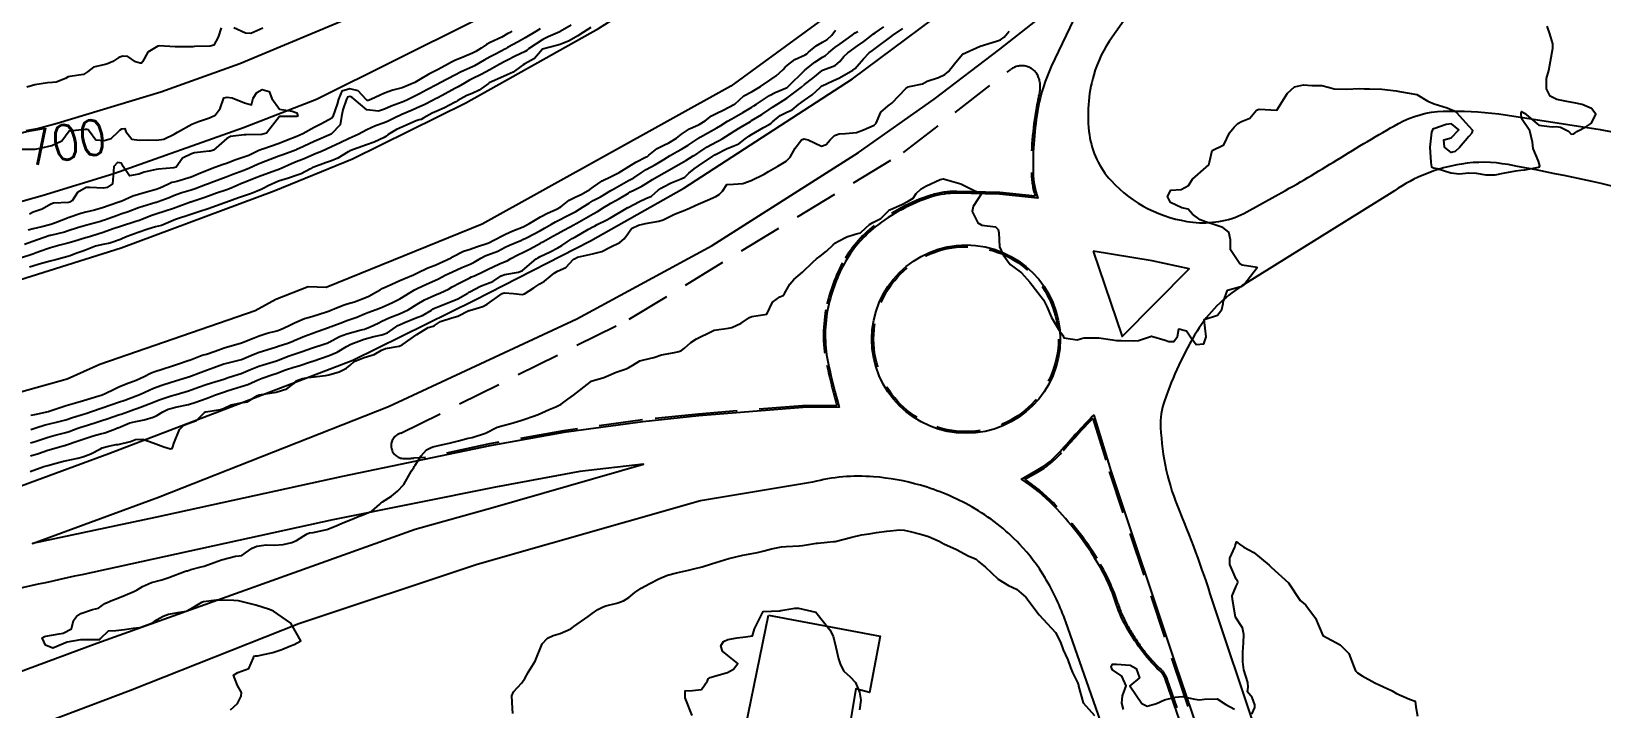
# Model space of a CAD drawing. Header units: metres. Extents: x 298520 to 308411, y 7433745 to 7450750.
# Drawn here: x 305812 to 305991.6, y 7435766.8 to 7435844.3 of the extents above; entities that cross this region are included whole.
import ezdxf
from ezdxf.enums import TextEntityAlignment as Align

# ---------------------------------------------------------------- set-up
doc = ezdxf.new("R2010")
doc.units = ezdxf.units.M
doc.header["$LTSCALE"] = 10
doc.linetypes.add('DASHED', pattern=[0.75, 0.5, -0.25])
for name, color, linetype in [('Canteiro', 45, 'DASHED'), ('Cotas', 45, 'Continuous'), ('Curvas de Nivel 1m', 11, 'Continuous'), ('Curvas de Nivel 5m', 15, 'Continuous'), ('Edificações', 30, 'Continuous'), ('Hidrografia', 140, 'Continuous'), ('Vias Primárias', 230, 'Continuous')]:
    doc.layers.add(name, color=color, linetype=linetype)
doc.styles.add('Style-STANDARD', font='STANDARD.shx')

msp = doc.modelspace()

# ---------------------------------------------------------------- linework, layer by layer
at = {"layer": 'Canteiro'}
for points in [[(305857.09, 7435795.54), (305855.75, 7435795.46, -0.016037), (305854.63, 7435795.42, -0.887547), (305854.29, 7435798.31), (305880.4, 7435811.37), (305911.75, 7435830.4), (305924.01, 7435839.91, -0.507414), (305927.2, 7435838.99, -0.171055), (305927.22, 7435836.85, 0.017029), (305926.95, 7435835.59, 0.05002), (305926.37, 7435828.11, 0.07136), (305926.81, 7435825.43), (305922.75, 7435825.86), (305917.85, 7435825.96, 0.081984), (305914.91, 7435825.53, 0.090849), (305908.39, 7435822.06, 0.100945), (305904.77, 7435817.76, 0.077876), (305902.88, 7435812.44, 0.102413), (305902.99, 7435806.08, 0.01182), (305904.13, 7435801.49), (305900.22, 7435801.44), (305888.33, 7435800.51), (305881.92, 7435799.83), (305872.88, 7435798.59), (305864.4, 7435797.08)], [(305935.26, 7435793.94), (305942.66, 7435771.78), (305948.24, 7435755.45), (305956.72, 7435730.82, -0.020819), (305956.99, 7435729.94, -0.980647), (305956.19, 7435729.72), (305951.79, 7435741.67), (305947.97, 7435752.75), (305941.91, 7435770.19, 0.1235), (305941.17, 7435771.32, -0.050919), (305938.99, 7435773.78, -0.024523), (305937.42, 7435776.22, -0.054131), (305936.3, 7435778.76, 0.061967), (305933.89, 7435783.98, 0.053677), (305929.08, 7435790.14, 0.050663), (305925.62, 7435793.05), (305927.06, 7435793.86, 0.086205), (305929.82, 7435796.1, -0.01354), (305933.41, 7435800.01)]]:
    msp.add_lwpolyline(points, format="xyb", close=True, dxfattribs=at)
msp.add_circle((305918.9, 7435809.07), 10.57, dxfattribs=at)
at = {"layer": 'Curvas de Nivel 1m', "flags": 128}
for points, elevation in [([(305873.74, 7435844.99), (305872.51, 7435844.25), (305872.49, 7435844.24), (305872.45, 7435844.22), (305871.11, 7435843.63), (305870.5, 7435843.33), (305868.89, 7435842.26), (305868.67, 7435842.09), (305868.49, 7435841.97), (305867.34, 7435841.42), (305866.47, 7435840.99), (305866.02, 7435840.75), (305865.24, 7435840.31), (305864.46, 7435839.87), (305863.46, 7435839.33), (305862.45, 7435838.83), (305862.12, 7435838.67), (305861.55, 7435838.35), (305860.85, 7435837.94), (305860.44, 7435837.72), (305858.99, 7435836.94), (305858.43, 7435836.64), (305858.26, 7435836.55), (305857.96, 7435836.39), (305856.94, 7435835.88), (305856.41, 7435835.64), (305855.56, 7435835.27), (305854.4, 7435834.76), (305854.18, 7435834.66), (305853.74, 7435834.45), (305852.85, 7435833.99), (305852.39, 7435833.8), (305851.39, 7435833.46), (305850.38, 7435833), (305849.41, 7435832.49), (305848.37, 7435832), (305847.35, 7435831.54), (305846.36, 7435831.07), (305845.21, 7435830.55), (305844.61, 7435830.29), (305844.35, 7435830.17), (305843.21, 7435829.7), (305842.33, 7435829.34), (305841.79, 7435829.12), (305840.61, 7435828.6), (305840.41, 7435828.51), (305840.32, 7435828.48), (305840.12, 7435828.41), (305838.31, 7435827.75), (305837.51, 7435827.44), (305836.31, 7435826.96), (305836.08, 7435826.87), (305835.58, 7435826.66), (305834.69, 7435826.27), (305834.29, 7435826.12), (305833.22, 7435825.75), (305832.28, 7435825.43), (305831.75, 7435825.24), (305830.27, 7435824.73), (305830.24, 7435824.72), (305828.27, 7435824.02), (305827.32, 7435823.7), (305826.26, 7435823.36), (305825.82, 7435823.21), (305824.73, 7435822.79), (305824.39, 7435822.65), (305824.25, 7435822.6), (305823.97, 7435822.51), (305822.24, 7435821.96), (305821.39, 7435821.68), (305820.24, 7435821.28), (305818.93, 7435820.86), (305818.4, 7435820.69), (305818.23, 7435820.64), (305816.88, 7435820.23), (305816.22, 7435820.05), (305815.31, 7435819.81), (305814.21, 7435819.5), (305813.77, 7435819.35), (305812.58, 7435818.93), (305812.2, 7435818.8), (305810.8, 7435818.35)], 697), ([(305834.81, 7435766.66), (305835.59, 7435767.42), (305836.02, 7435768.23), (305836.07, 7435768.65), (305835.62, 7435769.48), (305835.13, 7435770.66), (305835.64, 7435770.94), (305836.89, 7435771.39), (305837.45, 7435772.63), (305837.49, 7435772.8), (305837.66, 7435772.84), (305837.88, 7435772.85), (305839.66, 7435773.24), (305840.68, 7435773.57), (305841.67, 7435774), (305842.1, 7435774.15), (305842.85, 7435774.57), (305841.7, 7435776.58), (305839.72, 7435777.95), (305839.27, 7435778.16), (305837.72, 7435778.63), (305835.73, 7435779.16), (305835.19, 7435779.2), (305833.73, 7435779.22), (305833.19, 7435779.23), (305831.73, 7435779.02), (305831.49, 7435778.94), (305831.09, 7435778.71), (305830.25, 7435778.19), (305829.72, 7435777.94), (305828.74, 7435777.77), (305827.71, 7435777.58), (305827.11, 7435777.36), (305826.09, 7435776.77), (305825.86, 7435776.61), (305825.7, 7435776.52), (305824.42, 7435776.06), (305823.69, 7435775.97), (305822.67, 7435775.83), (305821.69, 7435775.73), (305820.83, 7435775.68), (305819.94, 7435774.84), (305819.81, 7435774.7), (305819.67, 7435774.69), (305819.53, 7435774.7), (305817.67, 7435774.68), (305816.13, 7435774.42), (305815.67, 7435774.21), (305814.49, 7435773.74), (305813.66, 7435774.09), (305813.28, 7435774.92), (305813.53, 7435775.07), (305813.68, 7435775.11), (305815.21, 7435775.37), (305815.68, 7435775.46), (305816.62, 7435775.95), (305816.87, 7435776.88), (305817.21, 7435777.37), (305817.71, 7435777.7), (305819.01, 7435778.14), (305819.72, 7435778.31), (305820.03, 7435778.53), (305820.44, 7435778.83), (305821.32, 7435779.23), (305821.73, 7435779.39), (305822.75, 7435779.8), (305823.74, 7435780.2), (305824.14, 7435780.4), (305824.73, 7435780.79), (305825.76, 7435781.24), (305826.96, 7435781.56), (305827.76, 7435781.81), (305829.55, 7435782.51), (305829.77, 7435782.56), (305829.9, 7435782.59), (305830.26, 7435782.72), (305831.45, 7435783.03), (305831.78, 7435783.12), (305832.94, 7435783.53), (305833.78, 7435783.82), (305835.39, 7435784.25), (305835.79, 7435784.28), (305836.11, 7435784.33), (305836.53, 7435784.64), (305837.28, 7435785.15), (305837.8, 7435785.38), (305838.88, 7435785.54), (305839.81, 7435785.52), (305840.82, 7435785.58), (305841.81, 7435785.82), (305842.36, 7435786.03), (305843.2, 7435786.57), (305843.56, 7435786.82), (305843.83, 7435786.92), (305844.25, 7435786.97), (305845.83, 7435787.3), (305846.71, 7435787.65), (305847.84, 7435788.14), (305848.73, 7435788.5), (305849.51, 7435788.82), (305849.85, 7435788.93), (305850.95, 7435789.38), (305851.87, 7435790.2), (305852, 7435790.33), (305852.2, 7435790.46), (305853.2, 7435791.12), (305853.89, 7435791.67), (305854.62, 7435792.43), (305855.49, 7435794), (305855.75, 7435794.41), (305855.82, 7435794.51), (305855.92, 7435794.65), (305856.6, 7435795.74), (305857.2, 7435796.4), (305857.68, 7435796.66), (305857.95, 7435796.75), (305858.45, 7435796.88), (305859.95, 7435797.21), (305860.86, 7435797.45), (305861.96, 7435797.73), (305862.45, 7435797.84), (305863.96, 7435798.32), (305865.29, 7435798.99), (305865.98, 7435799.2), (305866.84, 7435799.42), (305867.99, 7435799.77), (305868.36, 7435799.9), (305869.44, 7435800.25), (305870, 7435800.47), (305871.22, 7435801.01), (305872, 7435801.32), (305872.6, 7435801.62), (305873.39, 7435802.21), (305873.74, 7435802.48), (305874.02, 7435802.68), (305875.91, 7435804.17), (305875.97, 7435804.23), (305876.03, 7435804.27), (305877.5, 7435804.7), (305878.04, 7435804.91), (305878.91, 7435805.28), (305880.06, 7435805.68), (305880.36, 7435805.82), (305880.8, 7435806.11), (305881.59, 7435806.59), (305882.07, 7435806.72), (305883.19, 7435806.97), (305884.07, 7435807.26), (305885.55, 7435807.53), (305886.08, 7435807.65), (305886.36, 7435807.77), (305886.71, 7435808.04), (305887.43, 7435808.7), (305888.1, 7435809.11), (305889.86, 7435810), (305890.1, 7435810.09), (305891.76, 7435810.33), (305892.11, 7435810.41), (305893.19, 7435810.89), (305894.13, 7435811.54), (305894.42, 7435811.67), (305896.13, 7435811.93), (305896.76, 7435813.31), (305897.61, 7435813.92), (305897.98, 7435814.08), (305898.16, 7435814.28), (305898.74, 7435815.34), (305899.21, 7435815.9), (305900.19, 7435816.73), (305901.38, 7435817.87), (305901.8, 7435818.27), (305902.21, 7435818.58), (305902.94, 7435819.13), (305903.71, 7435819.85), (305903.99, 7435820.08), (305904.23, 7435820.22), (305905.29, 7435820.78), (305906.24, 7435821.06), (305906.83, 7435821.22), (305907.46, 7435821.8), (305907.85, 7435822.2), (305908.26, 7435822.41), (305909.16, 7435822.88), (305910.07, 7435823.77), (305910.18, 7435823.87), (305910.28, 7435823.91), (305911.57, 7435824.47), (305912.29, 7435824.85), (305912.85, 7435825.18), (305913.2, 7435825.73), (305913.76, 7435826.28), (305914.31, 7435826.57), (305915.95, 7435827.33), (305916.32, 7435827.4), (305916.71, 7435827.3), (305918.31, 7435826.82), (305919.91, 7435826.05), (305920.31, 7435825.89), (305920.5, 7435825.84), (305920.63, 7435825.65), (305920.29, 7435825.12), (305919.71, 7435824.23), (305919.62, 7435823.66), (305920.26, 7435822.37), (305920.72, 7435822.1), (305922.26, 7435821.92), (305922.56, 7435821.62), (305922.65, 7435821.22), (305922.72, 7435819.62), (305923.13, 7435818.7), (305923.96, 7435817.6), (305924.2, 7435817.4), (305925.26, 7435816.65), (305926.18, 7435815.57), (305927.76, 7435813.55), (305928.15, 7435812.8), (305928.67, 7435811.54), (305929.6, 7435810.04), (305929.95, 7435809.53), (305930, 7435809.43), (305930.1, 7435809.22), (305931.6, 7435809.01), (305932.1, 7435809.15), (305932.39, 7435809.21), (305934.1, 7435809.23), (305935.64, 7435809), (305936.1, 7435808.93), (305936.62, 7435808.92), (305938.1, 7435808.87), (305938.62, 7435808.9), (305940.1, 7435809.41), (305941.67, 7435808.96), (305942.1, 7435808.82), (305942.67, 7435808.8), (305943.06, 7435809.37), (305943.23, 7435810.26), (305944.11, 7435810.04), (305944.57, 7435809.35), (305945.22, 7435808.46), (305946.1, 7435808.55), (305946.37, 7435809.33), (305946.13, 7435811.33), (305947.64, 7435811.82), (305948.14, 7435812.46), (305948.3, 7435813.16), (305948.31, 7435813.31), (305948.81, 7435814.67), (305950.18, 7435815.06), (305950.37, 7435815.1), (305950.68, 7435815.28), (305952.2, 7435817.26), (305950.46, 7435817.54), (305950.21, 7435817.67), (305949.12, 7435819.3), (305949.12, 7435820.42), (305948.95, 7435821.3), (305948.26, 7435821.83), (305947.47, 7435822.11), (305946.26, 7435822.48), (305945.65, 7435822.73), (305944.8, 7435823.35), (305944.28, 7435823.93), (305943.57, 7435824.08), (305942.29, 7435824.7), (305941.92, 7435825.39), (305942.31, 7435826.09), (305943.49, 7435826.19), (305944.32, 7435826.65), (305944.8, 7435827.35), (305946.34, 7435828.74), (305946.67, 7435828.99), (305946.73, 7435829.33), (305947.06, 7435830.63), (305948.37, 7435831.31), (305949.03, 7435832.66), (305949.54, 7435833.3), (305949.98, 7435833.72), (305950.4, 7435833.96), (305951.34, 7435834.34), (305952.11, 7435835.26), (305952.42, 7435835.37), (305954.42, 7435835.24), (305955.66, 7435837.22), (305956.45, 7435837.92), (305957.5, 7435838.15), (305958.45, 7435838.09), (305959.57, 7435838.06), (305960.45, 7435837.84), (305960.99, 7435837.7), (305962.45, 7435837.66), (305963.84, 7435837.73), (305964.45, 7435837.71), (305965.02, 7435837.68), (305966.45, 7435837.65), (305968.06, 7435837.46), (305968.45, 7435837.4), (305970.44, 7435837.05), (305971.7, 7435836.3), (305972.43, 7435836), (305973.92, 7435835.51), (305974.43, 7435835.31), (305974.64, 7435835.21), (305974.98, 7435834.99), (305976.4, 7435833.41), (305976.79, 7435832.97), (305976.72, 7435832.63), (305976.39, 7435832.26), (305975.33, 7435830.99), (305974.84, 7435830.52), (305974.36, 7435830.43), (305973.62, 7435831.01), (305973.53, 7435831.86), (305974.38, 7435832.1), (305975.23, 7435832.99), (305974.4, 7435833.7), (305973.79, 7435833.62), (305972.39, 7435833.14), (305972.31, 7435833.11), (305972.22, 7435833.02), (305972.1, 7435832.74), (305971.92, 7435831.03), (305972.06, 7435829.31), (305972.08, 7435829.02), (305972.11, 7435828.79), (305972.34, 7435828.67), (305972.76, 7435828.59), (305974.33, 7435828.11), (305975.32, 7435827.97), (305976.33, 7435828.11), (305977.23, 7435828.07), (305978.33, 7435827.85), (305979.4, 7435827.87), (305980.33, 7435828.07), (305981.76, 7435828.33), (305982.34, 7435828.39), (305982.8, 7435828.44), (305984.34, 7435828.73), (305984.46, 7435828.76), (305984.52, 7435828.88), (305984.35, 7435829.43), (305983.75, 7435830.89), (305983.67, 7435831.6), (305983.35, 7435832.89), (305982.41, 7435834.32), (305982.37, 7435834.9), (305982.42, 7435835.1), (305982.74, 7435834.9), (305984.4, 7435833.55), (305985.92, 7435833.34), (305986.4, 7435833.39), (305986.86, 7435833.32), (305987.78, 7435832.84), (305988.07, 7435832.52), (305988.39, 7435832.54), (305988.54, 7435832.68), (305988.73, 7435832.83), (305989.83, 7435833.38), (305990.4, 7435833.77), (305990.89, 7435834.8), (305990.42, 7435835.43), (305989.36, 7435835.89), (305988.43, 7435836.11), (305987.8, 7435836.2), (305986.44, 7435836.48), (305985.68, 7435836.87), (305985.28, 7435837.7), (305985.28, 7435838.87), (305985.53, 7435839.81), (305985.71, 7435840.86), (305985.99, 7435842.34), (305985.99, 7435842.86), (305985.66, 7435844), (305985.36, 7435844.87)], 701), ([(305870.2, 7435844.57), (305869.71, 7435844.25), (305868.51, 7435843.53), (305867.69, 7435843.09), (305866.49, 7435842.44), (305866.23, 7435842.29), (305865.11, 7435841.68), (305864.48, 7435841.34), (305863.82, 7435840.98), (305862.71, 7435840.34), (305862.55, 7435840.25), (305862.46, 7435840.21), (305861.18, 7435839.63), (305860.45, 7435839.26), (305858.79, 7435838.38), (305858.44, 7435838.2), (305857.27, 7435837.57), (305856.43, 7435837.13), (305855.03, 7435836.43), (305854.61, 7435836.24), (305854.42, 7435836.17), (305853.17, 7435835.7), (305852.41, 7435835.37), (305851.74, 7435835.13), (305850.4, 7435835.28), (305848.95, 7435836.5), (305848.67, 7435836.75), (305848.43, 7435836.82), (305848.2, 7435836.74), (305848.07, 7435836.51), (305847.64, 7435835.29), (305847.5, 7435834.52), (305847.33, 7435833.57), (305846.37, 7435832.56), (305846.35, 7435832.55), (305846.31, 7435832.53), (305844.36, 7435831.66), (305842.66, 7435830.88), (305842.35, 7435830.75), (305842.24, 7435830.7), (305841.93, 7435830.58), (305840.79, 7435830.16), (305840.34, 7435829.98), (305839.35, 7435829.61), (305838.33, 7435829.24), (305837.9, 7435829.06), (305836.99, 7435828.64), (305836.53, 7435828.44), (305836.32, 7435828.36), (305835.08, 7435827.89), (305834.31, 7435827.59), (305832.55, 7435826.94), (305832.3, 7435826.85), (305832.19, 7435826.81), (305831.93, 7435826.7), (305830.75, 7435826.26), (305830.29, 7435826.12), (305829.23, 7435825.8), (305828.28, 7435825.46), (305827.78, 7435825.25), (305826.53, 7435824.77), (305826.34, 7435824.7), (305826.27, 7435824.68), (305824.8, 7435824.25), (305824.27, 7435824.08), (305823.11, 7435823.65), (305822.26, 7435823.35), (305821.87, 7435823.21), (305820.82, 7435822.83), (305820.4, 7435822.69), (305820.25, 7435822.64), (305819.95, 7435822.54), (305818.24, 7435822.07), (305817.33, 7435821.79), (305816.24, 7435821.45), (305815.81, 7435821.32), (305814.23, 7435820.93), (305814.15, 7435820.91), (305812.74, 7435820.42), (305812.22, 7435820.24), (305811.26, 7435819.91)], 698), ([(305866.97, 7435844.29), (305866.69, 7435844.11), (305866.51, 7435844.01), (305865.82, 7435843.62), (305864.5, 7435842.98), (305864.06, 7435842.76), (305863.46, 7435842.33), (305862.87, 7435841.95), (305862.48, 7435841.77), (305861.48, 7435841.35), (305860.47, 7435840.93), (305860.08, 7435840.75), (305859.4, 7435840.38), (305858.46, 7435839.88), (305857.47, 7435839.38), (305856.45, 7435838.75), (305855.87, 7435838.42), (305854.44, 7435837.83), (305853.36, 7435837.53), (305852.43, 7435837.22), (305851.91, 7435836.99), (305850.84, 7435836.48), (305850.54, 7435836.36), (305850.42, 7435836.37), (305850.31, 7435836.48), (305849.41, 7435837.47), (305848.43, 7435837.71), (305847.53, 7435837.42), (305847.14, 7435836.52), (305846.99, 7435835.95), (305846.51, 7435834.53), (305846.48, 7435834.44), (305846.39, 7435834.35), (305845.21, 7435833.71), (305844.38, 7435833.26), (305843.06, 7435832.57), (305842.37, 7435832.25), (305841.19, 7435831.77), (305840.36, 7435831.46), (305838.52, 7435830.8), (305838.35, 7435830.76), (305838.26, 7435830.73), (305838.06, 7435830.63), (305836.9, 7435830.09), (305836.34, 7435829.88), (305835.43, 7435829.57), (305834.33, 7435829.17), (305833.97, 7435829.04), (305833.02, 7435828.69), (305832.32, 7435828.42), (305831.11, 7435827.92), (305830.31, 7435827.61), (305828.67, 7435827.11), (305828.31, 7435827.02), (305828.09, 7435826.97), (305827.65, 7435826.76), (305826.72, 7435826.34), (305826.29, 7435826.19), (305825.2, 7435825.87), (305824.29, 7435825.63), (305823.64, 7435825.44), (305822.3, 7435824.82), (305822.27, 7435824.81), (305820.8, 7435824.3), (305820.27, 7435824.12), (305819.24, 7435823.84), (305818.26, 7435823.6), (305817.7, 7435823.44), (305816.25, 7435822.93), (305816.22, 7435822.92), (305816.16, 7435822.89), (305814.79, 7435822.36), (305814.25, 7435822.2), (305813.23, 7435821.91), (305812.24, 7435821.67), (305811.66, 7435821.52)], 699), ([(305875.99, 7435844.7), (305875.18, 7435844.19), (305874.51, 7435843.74), (305873.54, 7435843.17), (305872.5, 7435842.78), (305872.07, 7435842.66), (305870.49, 7435842.25), (305869.55, 7435841.18), (305868.47, 7435840.54), (305868.27, 7435840.46), (305867.99, 7435840.27), (305867.14, 7435839.6), (305866.45, 7435839.28), (305864.64, 7435838.51), (305864.44, 7435838.41), (305864.39, 7435838.38), (305864.3, 7435838.32), (305863.23, 7435837.53), (305862.43, 7435837.18), (305861.84, 7435836.93), (305860.8, 7435836.36), (305860.56, 7435836.22), (305860.42, 7435836.14), (305859.27, 7435835.52), (305858.4, 7435835.13), (305857.88, 7435834.91), (305856.92, 7435834.4), (305856.6, 7435834.2), (305856.39, 7435834.14), (305856.02, 7435834.04), (305854.38, 7435833.32), (305853.79, 7435833.04), (305852.83, 7435832.46), (305852.57, 7435832.26), (305852.37, 7435832.12), (305851.23, 7435831.61), (305850.36, 7435831.31), (305848.43, 7435830.59), (305848.35, 7435830.55), (305848.32, 7435830.54), (305848.27, 7435830.51), (305847.09, 7435829.77), (305846.34, 7435829.47), (305845.65, 7435829.23), (305844.33, 7435828.74), (305844.19, 7435828.69), (305843.94, 7435828.56), (305842.9, 7435827.99), (305842.31, 7435827.77), (305841.42, 7435827.48), (305840.31, 7435827.12), (305839.12, 7435826.62), (305838.6, 7435826.32), (305838.3, 7435826.17), (305837.19, 7435825.74), (305836.28, 7435825.43), (305835.71, 7435825.23), (305834.27, 7435824.71), (305834.24, 7435824.7), (305834.16, 7435824.67), (305832.27, 7435823.97), (305831.31, 7435823.66), (305830.26, 7435823.34), (305828.53, 7435822.75), (305828.25, 7435822.63), (305826.93, 7435822.08), (305826.24, 7435821.9), (305825.37, 7435821.65), (305824.24, 7435821.26), (305823, 7435820.81), (305822.47, 7435820.57), (305822.23, 7435820.48), (305820.99, 7435820.06), (305820.22, 7435819.9), (305819.38, 7435819.69), (305818.21, 7435819.25), (305817.93, 7435819.15), (305817.13, 7435818.88), (305816.47, 7435818.61), (305816.2, 7435818.52), (305814.93, 7435818.17), (305814.19, 7435818), (305812.93, 7435817.66), (305812.19, 7435817.43), (305811.83, 7435817.3)], 696), ([(305811.92, 7435795.71), (305812.87, 7435795.99), (305813.93, 7435796.36), (305814.35, 7435796.49), (305815.77, 7435796.89), (305815.91, 7435796.92), (305815.94, 7435796.94), (305817.39, 7435797.44), (305817.95, 7435797.63), (305819.1, 7435798), (305819.96, 7435798.23), (305820.43, 7435798.36), (305821.64, 7435798.82), (305821.88, 7435798.91), (305821.96, 7435798.94), (305823.29, 7435799.49), (305823.98, 7435799.66), (305824.94, 7435799.83), (305825.98, 7435800.15), (305826.4, 7435800.35), (305827.08, 7435800.76), (305827.69, 7435801.05), (305828, 7435801.15), (305828.53, 7435801.28), (305830, 7435801.6), (305830.84, 7435801.87), (305832.01, 7435802.28), (305832.32, 7435802.39), (305833.1, 7435802.69), (305833.76, 7435802.94), (305834.02, 7435803.02), (305834.53, 7435803.19), (305836.02, 7435803.65), (305836.77, 7435803.9), (305838.03, 7435804.46), (305838.43, 7435804.62), (305839.64, 7435805.01), (305840.04, 7435805.15), (305841.09, 7435805.55), (305842.05, 7435805.86), (305842.61, 7435806.02), (305844.06, 7435806.5), (305844.1, 7435806.52), (305844.21, 7435806.56), (305846.07, 7435807.2), (305847, 7435807.59), (305848.08, 7435808.24), (305848.56, 7435808.5), (305850.09, 7435809.05), (305851.2, 7435809.37), (305852.1, 7435809.58), (305852.76, 7435809.79), (305853.66, 7435810.44), (305853.93, 7435810.63), (305854.12, 7435810.71), (305854.61, 7435810.93), (305856.12, 7435811.53), (305856.75, 7435811.78), (305857.77, 7435812.39), (305857.99, 7435812.53), (305858.14, 7435812.6), (305858.52, 7435812.77), (305860.14, 7435813.42), (305860.81, 7435813.69), (305861.94, 7435814.34), (305862.07, 7435814.43), (305862.15, 7435814.48), (305863.38, 7435815.12), (305864.17, 7435815.43), (305864.8, 7435815.68), (305865.74, 7435816.3), (305866.18, 7435816.47), (305867.74, 7435816.72), (305868.19, 7435816.92), (305869.75, 7435818.25), (305870.03, 7435818.42), (305870.21, 7435818.51), (305871.37, 7435819.07), (305872.22, 7435819.51), (305872.68, 7435819.77), (305873.3, 7435820.21), (305873.87, 7435820.57), (305874.24, 7435820.78), (305875.72, 7435821.65), (305876.25, 7435821.91), (305876.43, 7435821.99), (305876.73, 7435822.17), (305877.74, 7435822.68), (305878.26, 7435822.96), (305880.25, 7435824.12), (305880.26, 7435824.13), (305881.57, 7435824.83), (305882.29, 7435825.14), (305882.95, 7435825.44), (305883.7, 7435826.09), (305884.04, 7435826.35), (305884.31, 7435826.49), (305885.17, 7435826.93), (305886.32, 7435827.39), (305886.76, 7435827.6), (305887.22, 7435828.04), (305887.8, 7435828.56), (305888.33, 7435828.91), (305889.97, 7435830.01), (305890.19, 7435830.16), (305890.35, 7435830.24), (305891.52, 7435830.82), (305892.36, 7435831.19), (305892.92, 7435831.42), (305893.64, 7435831.97), (305894.06, 7435832.28), (305894.38, 7435832.47), (305895.74, 7435833.29), (305896.39, 7435833.62), (305896.58, 7435833.73), (305896.78, 7435833.93), (305897.66, 7435834.66), (305898.41, 7435835.03), (305899.02, 7435835.29), (305899.75, 7435835.89), (305900.43, 7435836.42), (305901.29, 7435837.02), (305902.21, 7435837.86), (305902.33, 7435837.98), (305902.44, 7435838.05), (305903.68, 7435838.62), (305904.45, 7435838.96), (305905.97, 7435839.82), (305906.24, 7435840.04), (305906.47, 7435840.3), (305907.18, 7435841.11), (305907.84, 7435841.8), (305908.2, 7435842.09), (305908.5, 7435842.31), (305910.44, 7435843.76), (305910.48, 7435843.79), (305910.51, 7435843.81), (305911.69, 7435844.58)], 699), ([(305811.95, 7435797.2), (305812.35, 7435797.33), (305813.95, 7435797.87), (305814.77, 7435798.09), (305815.96, 7435798.38), (305816.35, 7435798.5), (305817.36, 7435798.88), (305817.8, 7435799.04), (305817.97, 7435799.09), (305819.31, 7435799.51), (305819.98, 7435799.73), (305820.8, 7435800.01), (305821.99, 7435800.4), (305822.3, 7435800.51), (305823.15, 7435800.81), (305823.77, 7435801.03), (305824, 7435801.11), (305824.51, 7435801.31), (305826, 7435801.88), (305826.65, 7435802.12), (305828.01, 7435802.57), (305828.61, 7435802.74), (305830.02, 7435803.16), (305831.16, 7435803.57), (305832.02, 7435803.87), (305832.65, 7435804.08), (305834.03, 7435804.51), (305834.54, 7435804.67), (305835.66, 7435805.03), (305836.04, 7435805.16), (305837.09, 7435805.6), (305838.05, 7435805.97), (305838.55, 7435806.13), (305840.06, 7435806.6), (305841.5, 7435807.16), (305842.07, 7435807.36), (305842.98, 7435807.66), (305844.08, 7435808.04), (305845.6, 7435808.54), (305845.96, 7435808.66), (305846.09, 7435808.72), (305847.25, 7435809.36), (305848.1, 7435809.67), (305849.74, 7435810.12), (305850.11, 7435810.23), (305850.3, 7435810.29), (305850.78, 7435810.47), (305851.69, 7435810.89), (305852.12, 7435811.11), (305853.03, 7435811.54), (305854.13, 7435811.96), (305855.12, 7435812.43), (305856.14, 7435813.08), (305856.97, 7435813.57), (305858.15, 7435814.1), (305858.81, 7435814.38), (305859.72, 7435814.8), (305860.16, 7435815.04), (305861.01, 7435815.51), (305862.18, 7435816.1), (305862.34, 7435816.18), (305862.7, 7435816.33), (305863.72, 7435816.8), (305864.19, 7435817.03), (305865.57, 7435817.68), (305866.2, 7435817.94), (305866.45, 7435818.04), (305866.87, 7435818.28), (305867.72, 7435818.76), (305868.21, 7435818.99), (305869.07, 7435819.41), (305870.23, 7435820.03), (305870.36, 7435820.11), (305870.59, 7435820.24), (305871.64, 7435820.83), (305872.24, 7435821.17), (305872.92, 7435821.54), (305874.14, 7435822.2), (305874.22, 7435822.24), (305874.25, 7435822.26), (305874.4, 7435822.35), (305876.27, 7435823.41), (305876.75, 7435823.68), (305877.52, 7435824.16), (305877.99, 7435824.44), (305878.28, 7435824.61), (305879.28, 7435825.14), (305880.3, 7435825.77), (305880.51, 7435825.9), (305880.91, 7435826.11), (305881.83, 7435826.58), (305882.31, 7435826.87), (305883.07, 7435827.34), (305884.32, 7435828.05), (305884.38, 7435828.08), (305886.33, 7435829.2), (305886.86, 7435829.52), (305887.72, 7435830.04), (305888.11, 7435830.26), (305888.35, 7435830.42), (305889.31, 7435831.07), (305890.37, 7435831.63), (305890.61, 7435831.75), (305891.02, 7435831.99), (305891.85, 7435832.51), (305892.38, 7435832.84), (305893.09, 7435833.27), (305894.24, 7435833.96), (305894.34, 7435834.02), (305894.39, 7435834.06), (305895.56, 7435834.78), (305896.41, 7435835.35), (305896.76, 7435835.59), (305897.25, 7435835.92), (305897.98, 7435836.36), (305898.43, 7435836.64), (305900.07, 7435837.89), (305900.45, 7435838.19), (305901.39, 7435838.93), (305902.46, 7435839.8), (305902.5, 7435839.82), (305902.62, 7435839.86), (305903.94, 7435840.38), (305904.48, 7435840.83), (305904.93, 7435841.39), (305905.4, 7435841.83), (305906.5, 7435842.61), (305907.2, 7435843.1), (305908.09, 7435843.79), (305908.33, 7435843.98), (305908.52, 7435844.11), (305909.52, 7435844.79)], 698), ([(305811.96, 7435798.75), (305812.54, 7435798.93), (305813.62, 7435799.26), (305813.97, 7435799.35), (305815.22, 7435799.65), (305815.98, 7435799.86), (305816.75, 7435800.11), (305817.99, 7435800.49), (305818.27, 7435800.58), (305819.03, 7435800.85), (305820, 7435801.19), (305821.23, 7435801.6), (305822, 7435801.85), (305822.72, 7435802.1), (305824.01, 7435802.58), (305824.53, 7435802.79), (305826.02, 7435803.45), (305826.96, 7435803.82), (305828.03, 7435804.17), (305829.87, 7435804.72), (305829.99, 7435804.76), (305830.03, 7435804.78), (305831.44, 7435805.31), (305832.05, 7435805.54), (305832.9, 7435805.84), (305834.06, 7435806.24), (305834.39, 7435806.34), (305835.76, 7435806.65), (305836.06, 7435806.75), (305837.38, 7435807.33), (305838.07, 7435807.58), (305839.46, 7435807.99), (305840.08, 7435808.19), (305840.38, 7435808.3), (305841.23, 7435808.59), (305841.85, 7435808.82), (305842.09, 7435808.93), (305843.25, 7435809.41), (305844.1, 7435809.72), (305844.72, 7435809.94), (305846.11, 7435810.45), (305846.17, 7435810.47), (305846.32, 7435810.53), (305847.63, 7435811.01), (305848.12, 7435811.19), (305849.23, 7435811.6), (305850.13, 7435811.95), (305850.5, 7435812.1), (305851.47, 7435812.47), (305851.94, 7435812.65), (305852.14, 7435812.73), (305853.34, 7435813.25), (305854.15, 7435813.67), (305855.33, 7435814.42), (305855.85, 7435814.72), (305856.16, 7435814.87), (305857.22, 7435815.35), (305858.17, 7435815.79), (305858.58, 7435815.98), (305859.36, 7435816.37), (305860.19, 7435816.77), (305861.27, 7435817.27), (305862.2, 7435817.66), (305862.65, 7435817.88), (305863.44, 7435818.33), (305863.93, 7435818.6), (305864.21, 7435818.7), (305865.37, 7435819.14), (305866.22, 7435819.58), (305866.69, 7435819.82), (305867.8, 7435820.27), (305868.11, 7435820.4), (305868.23, 7435820.45), (305868.63, 7435820.66), (305870.25, 7435821.51), (305870.71, 7435821.77), (305871.49, 7435822.23), (305871.97, 7435822.5), (305872.26, 7435822.65), (305873.31, 7435823.17), (305874.27, 7435823.67), (305875.13, 7435824.19), (305875.82, 7435824.63), (305876.28, 7435824.91), (305877.09, 7435825.36), (305878.3, 7435826.06), (305878.36, 7435826.09), (305878.45, 7435826.15), (305880.31, 7435827.2), (305880.9, 7435827.53), (305881.76, 7435828.11), (305882.1, 7435828.33), (305882.33, 7435828.46), (305883.38, 7435829.04), (305884.34, 7435829.62), (305885.08, 7435830.07), (305885.88, 7435830.53), (305886.35, 7435830.8), (305887.14, 7435831.27), (305888.27, 7435832.03), (305888.33, 7435832.07), (305888.37, 7435832.1), (305888.52, 7435832.17), (305890.39, 7435833.22), (305890.87, 7435833.51), (305891.64, 7435833.99), (305892.11, 7435834.27), (305892.4, 7435834.43), (305893.39, 7435834.99), (305894.42, 7435835.62), (305894.63, 7435835.75), (305894.94, 7435835.95), (305896.43, 7435836.94), (305897.07, 7435837.29), (305898.44, 7435837.86), (305898.51, 7435837.91), (305900.46, 7435839.84), (305900.48, 7435839.86), (305900.51, 7435839.88), (305901.6, 7435840.74), (305902.48, 7435841.31), (305902.82, 7435841.52), (305903.21, 7435841.85), (305903.91, 7435842.43), (305904.5, 7435842.84), (305905.87, 7435843.82), (305906.24, 7435844.09), (305906.52, 7435844.27)], 697), ([(305811.98, 7435800.37), (305812.44, 7435800.47), (305813.99, 7435800.81), (305814.07, 7435800.83), (305814.32, 7435800.91), (305815.55, 7435801.34), (305816, 7435801.47), (305817.09, 7435801.79), (305818, 7435802.07), (305819.74, 7435802.57), (305820.01, 7435802.66), (305820.15, 7435802.7), (305820.47, 7435802.84), (305821.5, 7435803.35), (305822.02, 7435803.6), (305822.88, 7435803.96), (305824.03, 7435804.39), (305824.93, 7435804.79), (305825.64, 7435805.17), (305826.04, 7435805.34), (305827.11, 7435805.69), (305828.05, 7435805.98), (305828.63, 7435806.16), (305830.06, 7435806.65), (305830.11, 7435806.67), (305830.25, 7435806.72), (305831.55, 7435807.22), (305832.07, 7435807.36), (305833.07, 7435807.69), (305834.08, 7435808.08), (305836.08, 7435808.65), (305837.5, 7435809.22), (305838.1, 7435809.45), (305838.98, 7435809.74), (305840.1, 7435810.04), (305840.52, 7435810.18), (305841.44, 7435810.59), (305841.88, 7435810.82), (305842.12, 7435810.95), (305843.27, 7435811.43), (305844.12, 7435811.68), (305845.79, 7435812.19), (305846.13, 7435812.32), (305846.28, 7435812.38), (305846.66, 7435812.52), (305847.69, 7435812.97), (305848.14, 7435813.1), (305848.98, 7435813.34), (305850.15, 7435813.78), (305850.63, 7435813.99), (305851.5, 7435814.47), (305851.9, 7435814.72), (305852.16, 7435814.85), (305853.26, 7435815.36), (305854.17, 7435815.76), (305854.64, 7435815.96), (305855.71, 7435816.42), (305856.19, 7435816.65), (305857.37, 7435817.22), (305858.19, 7435817.53), (305860.02, 7435818.36), (305860.13, 7435818.43), (305860.2, 7435818.49), (305861.45, 7435819.12), (305862.22, 7435819.37), (305862.94, 7435819.62), (305864.23, 7435820.06), (305864.42, 7435820.13), (305864.77, 7435820.31), (305866.24, 7435821.07), (305867.09, 7435821.44), (305868.25, 7435821.93), (305868.9, 7435822.26), (305870.26, 7435823.05), (305871.03, 7435823.47), (305872.27, 7435824.03), (305872.4, 7435824.09), (305872.59, 7435824.22), (305873.52, 7435824.98), (305874.29, 7435825.33), (305874.88, 7435825.61), (305875.87, 7435826.18), (305876.31, 7435826.48), (305877.29, 7435827.18), (305878.32, 7435827.68), (305879.25, 7435828.14), (305880.33, 7435828.81), (305881.13, 7435829.31), (305882.34, 7435829.91), (305882.47, 7435829.97), (305882.64, 7435830.1), (305883.58, 7435830.86), (305884.36, 7435831.26), (305884.91, 7435831.53), (305885.79, 7435832.06), (305886.38, 7435832.51), (305887.29, 7435833.13), (305888.39, 7435833.61), (305889.08, 7435834.02), (305889.81, 7435834.6), (305890.41, 7435834.92), (305891.13, 7435835.27), (305892.42, 7435835.93), (305892.45, 7435835.95), (305892.49, 7435835.98), (305893.51, 7435836.89), (305894.44, 7435837.41), (305895.39, 7435837.95), (305896.45, 7435838.67), (305897.19, 7435839.19), (305897.98, 7435839.91), (305898.22, 7435840.16), (305898.47, 7435840.4), (305899.34, 7435841.04), (305900.49, 7435841.58), (305900.68, 7435841.69), (305900.9, 7435841.88), (305901.76, 7435842.61), (305902.5, 7435843.04), (305903.01, 7435843.35), (305903.56, 7435843.85), (305903.98, 7435844.39)], 696), ([(305867.09, 7435766.27), (305867.03, 7435766.83), (305866.98, 7435768.28), (305867.15, 7435768.73), (305867.62, 7435769.24), (305868.13, 7435769.76), (305868.47, 7435770.26), (305868.88, 7435771.02), (305869.65, 7435772.25), (305870.44, 7435774.24), (305871.03, 7435774.89), (305871.69, 7435775.17), (305872.48, 7435775.42), (305873.7, 7435775.95), (305873.85, 7435776.04), (305874.06, 7435776.19), (305875.71, 7435777.37), (305876.17, 7435777.71), (305876.8, 7435778.16), (305877.41, 7435778.47), (305877.73, 7435778.56), (305878.99, 7435778.88), (305879.74, 7435779.15), (305880.35, 7435779.52), (305881.03, 7435780.11), (305881.76, 7435780.6), (305882.74, 7435781.11), (305883.77, 7435781.66), (305884.76, 7435782.07), (305885.78, 7435782.34), (305887.16, 7435782.66), (305887.78, 7435782.8), (305888.75, 7435783.05), (305889.79, 7435783.38), (305891.79, 7435783.98), (305893.4, 7435784.36), (305893.8, 7435784.43), (305895.07, 7435784.68), (305895.81, 7435784.86), (305896.65, 7435785.08), (305897.81, 7435785.31), (305898.35, 7435785.37), (305899.82, 7435785.44), (305900.22, 7435785.49), (305901.82, 7435785.73), (305901.94, 7435785.74), (305903.04, 7435785.85), (305903.74, 7435785.92), (305903.82, 7435785.93), (305903.93, 7435785.94), (305905.83, 7435786.43), (305906.95, 7435786.68), (305907.83, 7435786.82), (305908.67, 7435786.94), (305909.84, 7435787.13), (305911.35, 7435787.26), (305911.84, 7435787.23), (305912.5, 7435787.07), (305913.83, 7435786.72), (305914.62, 7435786.5), (305915.83, 7435785.95), (305916.37, 7435785.68), (305917.81, 7435785), (305919.16, 7435784.3), (305919.8, 7435784.03), (305920.04, 7435783.89), (305920.31, 7435783.64), (305921.14, 7435782.98), (305921.78, 7435782.37), (305922.56, 7435781.61), (305923.77, 7435780.88), (305924.67, 7435780.49), (305925.74, 7435779.57), (305927.28, 7435777.55), (305927.72, 7435777.05), (305929.12, 7435775.54), (305929.69, 7435774.41), (305930, 7435773.53), (305930.52, 7435772.38), (305930.86, 7435771.51), (305931.09, 7435770.95), (305931.64, 7435769.8), (305931.74, 7435769.5), (305931.75, 7435769.38), (305932.31, 7435767.49), (305933.59, 7435766.02)], 702), ([(305951.59, 7435766.2), (305951.92, 7435766.94), (305951.91, 7435767.26), (305951.61, 7435768.1), (305951.07, 7435768.72), (305951.14, 7435769.27), (305951.1, 7435769.8), (305950.68, 7435771.27), (305950.54, 7435772.15), (305950.55, 7435773.28), (305950.63, 7435774.33), (305950.66, 7435775.28), (305950.5, 7435776.06), (305949.72, 7435777.29), (305949.36, 7435779.29), (305949.34, 7435779.7), (305949.77, 7435780.82), (305949.92, 7435781.14), (305949.97, 7435781.29), (305949.92, 7435781.43), (305949.78, 7435781.64), (305949.05, 7435783.3), (305949.07, 7435784.03), (305949.63, 7435785.29), (305949.68, 7435785.44), (305949.83, 7435785.89), (305950.15, 7435785.61), (305950.66, 7435785.28), (305951.81, 7435784.67), (305953.56, 7435783.24), (305953.79, 7435783.01), (305955.77, 7435781.22), (305957.12, 7435779.2), (305957.44, 7435778.9), (305957.74, 7435778.64), (305958.86, 7435777.18), (305959.7, 7435775.17), (305961.69, 7435774.11), (305962.67, 7435773.13), (305963.26, 7435771.52), (305963.41, 7435771.12), (305963.65, 7435770.9), (305964.19, 7435770.57), (305965.63, 7435769.77), (305967.11, 7435769.08), (305967.48, 7435768.93), (305967.62, 7435768.86), (305968.13, 7435768.55), (305969.61, 7435767.9), (305970.25, 7435767.68), (305970.32, 7435767.04), (305970.52, 7435765.97)], 702), ([(305887.58, 7435766.03), (305886.8, 7435768.04), (305886.8, 7435768.85), (305887.62, 7435768.88), (305888.64, 7435769), (305889.33, 7435770.01), (305889.41, 7435770.24), (305889.64, 7435770.38), (305890.15, 7435770.51), (305891.64, 7435770.95), (305892.3, 7435771.32), (305892.81, 7435771.97), (305891.66, 7435772.88), (305891.06, 7435773.38), (305890.86, 7435773.99), (305891.17, 7435774.5), (305891.68, 7435774.71), (305892.73, 7435774.93), (305893.69, 7435775.03), (305894.48, 7435775.16), (305894.7, 7435775.95), (305895.72, 7435777.93), (305897.62, 7435778.01), (305897.72, 7435778.02), (305899.33, 7435778.29), (305899.73, 7435778.29), (305901.72, 7435777.86), (305903.31, 7435775.84), (305903.69, 7435775.09), (305904, 7435773.84), (305904.33, 7435772.5), (305904.56, 7435771.83), (305904.93, 7435771.1), (305905.64, 7435770.44), (305906.25, 7435769.8), (305906.72, 7435768.69), (305906.89, 7435767.8), (305906.73, 7435766.66)], 703), ([(305936.89, 7435766.73), (305936.71, 7435767.44), (305936.78, 7435768.28), (305937.19, 7435769.44), (305936.72, 7435770.52), (305935.65, 7435771.25), (305935.52, 7435771.46), (305935.5, 7435771.61), (305935.66, 7435771.89), (305936.11, 7435771.9), (305937.66, 7435771.78), (305938.37, 7435771.42), (305938.72, 7435770.33), (305937.63, 7435769.43), (305939, 7435767.42), (305939.6, 7435767.11), (305940.68, 7435767.39), (305941.61, 7435767.84), (305942.85, 7435768.13), (305943.61, 7435768.19), (305945.05, 7435767.9), (305945.61, 7435767.82), (305946.17, 7435767.89), (305947.61, 7435767.94), (305948.6, 7435767.3), (305949.6, 7435766.75)], 702)]:
    msp.add_lwpolyline(points, dxfattribs=dict(at, elevation=elevation))
at = {"layer": 'Curvas de Nivel 5m', "elevation": 700, "flags": 128}
for points in [[(305833.73, 7435844.68), (305833.4, 7435843.59), (305832.91, 7435842.69), (305832.49, 7435842.58), (305830.68, 7435842.53), (305830.49, 7435842.52), (305830.26, 7435842.49), (305828.49, 7435842.51), (305826.65, 7435842.61), (305826.49, 7435842.59), (305825.36, 7435841.91), (305824.75, 7435840.79), (305824.62, 7435840.64), (305824.47, 7435840.63), (305823.96, 7435840.8), (305823.07, 7435841.4), (305822.48, 7435841.45), (305822.03, 7435841.27), (305821.36, 7435840.83), (305820.76, 7435840.54), (305820.47, 7435840.48), (305819.15, 7435840.18), (305818.45, 7435839.66), (305817.98, 7435839.35), (305816.45, 7435839.12), (305816.26, 7435839.07), (305815.95, 7435838.89), (305814.88, 7435838.47), (305814.44, 7435838.43), (305813.9, 7435838.38), (305812.44, 7435838.15), (305811.52, 7435837.87)], [(305811.9, 7435793.93), (305813.48, 7435794.49), (305813.91, 7435794.61), (305814.89, 7435794.9), (305815.7, 7435795.1), (305815.92, 7435795.15), (305817.34, 7435795.45), (305817.92, 7435795.62), (305818.82, 7435795.97), (305819.94, 7435796.54), (305820.14, 7435796.64), (305820.84, 7435796.83), (305821.75, 7435797.01), (305821.95, 7435797.04), (305823.37, 7435797.38), (305823.95, 7435797.58), (305824.79, 7435797.62), (305825.95, 7435797.23), (305827.17, 7435796.76), (305827.94, 7435796.53), (305828.13, 7435796.56), (305828.23, 7435796.75), (305828.33, 7435797.12), (305828.97, 7435798.73), (305829.47, 7435799.23), (305829.97, 7435799.42), (305830.92, 7435799.77), (305831.85, 7435800.7), (305831.94, 7435800.76), (305831.99, 7435800.77), (305833.65, 7435801.03), (305834, 7435801.15), (305834.89, 7435801.55), (305836, 7435801.79), (305836.72, 7435801.92), (305837.9, 7435802.63), (305837.99, 7435802.66), (305838.01, 7435802.66), (305838.07, 7435802.69), (305840.02, 7435803.02), (305841.24, 7435803.37), (305842.03, 7435804), (305842.31, 7435804.29), (305843.05, 7435804.57), (305843.88, 7435804.71), (305844.04, 7435804.73), (305845.65, 7435804.92), (305846.04, 7435804.99), (305847.22, 7435805.34), (305848.05, 7435805.77), (305848.48, 7435806.08), (305848.96, 7435806.5), (305850.07, 7435806.98), (305851.23, 7435807.31), (305852.08, 7435807.8), (305852.51, 7435808.02), (305854.08, 7435808.27), (305854.43, 7435808.43), (305856.1, 7435809.59), (305856.6, 7435809.91), (305857.39, 7435810.4), (305857.96, 7435810.55), (305858.12, 7435810.62), (305858.82, 7435811.08), (305860.12, 7435811.52), (305860.78, 7435811.7), (305862.04, 7435812.34), (305862.12, 7435812.36), (305863.67, 7435812.79), (305864.14, 7435813.06), (305865.88, 7435814.29), (305866.08, 7435814.37), (305866.15, 7435814.38), (305867.15, 7435814.28), (305868.15, 7435814.17), (305868.42, 7435814.27), (305869.48, 7435814.93), (305870.17, 7435815.38), (305870.71, 7435815.7), (305871.34, 7435816.23), (305871.8, 7435816.61), (305872.19, 7435816.84), (305873.13, 7435817.27), (305874.01, 7435818.2), (305874.13, 7435818.27), (305874.2, 7435818.31), (305874.47, 7435818.46), (305876.21, 7435818.81), (305877.26, 7435819.11), (305878.22, 7435819.6), (305879.32, 7435820.13), (305879.82, 7435820.53), (305880.24, 7435821.12), (305880.64, 7435821.72), (305881.44, 7435822.11), (305882.1, 7435822.26), (305882.25, 7435822.29), (305883.79, 7435822.55), (305884.26, 7435822.7), (305885.58, 7435823.37), (305886.27, 7435823.64), (305886.57, 7435823.74), (305887.28, 7435824.04), (305887.94, 7435824.37), (305888.28, 7435824.51), (305889.33, 7435824.97), (305890.29, 7435825.39), (305890.69, 7435825.61), (305891.05, 7435825.99), (305891.55, 7435826.75), (305892.31, 7435826.81), (305893.39, 7435826.89), (305894.32, 7435827.2), (305895.82, 7435827.94), (305896.33, 7435828.24), (305897.38, 7435828.87), (305898.34, 7435829.42), (305898.81, 7435829.9), (305899.35, 7435830.9), (305900.1, 7435831.88), (305900.37, 7435831.97), (305900.86, 7435831.88), (305902.36, 7435831.16), (305902.9, 7435831.32), (305903.35, 7435831.85), (305903.86, 7435832.36), (305904.38, 7435832.55), (305905.13, 7435832.58), (305906.38, 7435832.72), (305907.17, 7435833.01), (305908.39, 7435833.53), (305908.61, 7435833.79), (305909.16, 7435835.03), (305910.01, 7435835.77), (305910.43, 7435836.06), (305911.26, 7435836.93), (305912.02, 7435837.74), (305912.27, 7435837.92), (305912.45, 7435837.95), (305913.92, 7435838.26), (305914.45, 7435838.56), (305915.76, 7435839), (305916.46, 7435839.34), (305916.67, 7435839.48), (305916.91, 7435839.69), (305917.59, 7435840.57), (305918.49, 7435841.67), (305920.5, 7435842.58), (305921.89, 7435843.01), (305922.51, 7435843.18), (305922.83, 7435843.3), (305923.25, 7435843.61), (305923.85, 7435844.28)], [(305838.51, 7435844.63), (305837.14, 7435844.01), (305836.51, 7435844.05), (305835.18, 7435844.66)], [(305810.53, 7435830.78), (305812.35, 7435830.78), (305812.49, 7435830.8), (305813.04, 7435830.93), (305814.36, 7435831.22), (305815.51, 7435831.75), (305816.37, 7435832.89), (305818.17, 7435833.08), (305818.38, 7435833.08), (305818.54, 7435833.04), (305818.7, 7435832.87), (305819.39, 7435831.88), (305820.36, 7435831.77), (305821.17, 7435832.02), (305822.01, 7435832.82), (305822.18, 7435833.01), (305822.38, 7435833.13), (305822.71, 7435833.15), (305822.85, 7435832.81), (305823.51, 7435831.95), (305824.36, 7435831.83), (305825.28, 7435831.87), (305826.36, 7435831.84), (305827.18, 7435831.95), (305828.37, 7435832.5), (305828.75, 7435832.74), (305830.38, 7435833.66), (305831.14, 7435833.96), (305832.39, 7435834.39), (305833.06, 7435834.69), (305833.64, 7435835.44), (305834.06, 7435836.68), (305834.42, 7435836.73), (305834.98, 7435836.66), (305836.41, 7435836.09), (305837.2, 7435835.85), (305837.4, 7435836.64), (305837.8, 7435837.26), (305838.43, 7435837.64), (305839.22, 7435837.41), (305839.53, 7435836.61), (305840.4, 7435835.39), (305841.84, 7435835.15), (305842.4, 7435834.94), (305842.52, 7435834.58), (305842.39, 7435834.53), (305840.45, 7435834.54), (305840.39, 7435834.52), (305838.91, 7435832.62), (305838.37, 7435832.48), (305836.59, 7435832.43), (305836.37, 7435832.43), (305834.8, 7435832.23), (305834.37, 7435832.02), (305832.85, 7435830.69), (305832.47, 7435830.58), (305832.35, 7435830.57), (305830.7, 7435830.36), (305830.35, 7435830.28), (305829.31, 7435829.76), (305828.58, 7435828.75), (305828.32, 7435828.66), (305826.56, 7435828.52), (305826.32, 7435828.49), (305824.93, 7435828.17), (305824.31, 7435827.94), (305823.26, 7435827.75), (305822.52, 7435828.82), (305822.33, 7435829.18), (305821.89, 7435829.26), (305821.47, 7435828.83), (305821.38, 7435827.76), (305821.3, 7435826.83), (305820.71, 7435826.43), (305820.3, 7435826.35), (305818.73, 7435826.43), (305818.3, 7435826.41), (305817.31, 7435825.86), (305816.71, 7435824.89), (305816.43, 7435824.73), (305816.27, 7435824.71), (305814.57, 7435824.61), (305814.27, 7435824.52), (305813.28, 7435823.94), (305812.26, 7435823.58), (305811.83, 7435823.37)]]:
    msp.add_lwpolyline(points, dxfattribs=at)
at = {"layer": 'Edificações'}
msp.add_lwpolyline([(305896.3, 7435777.49), (305909.07, 7435775.12), (305907.85, 7435768.65), (305906.31, 7435769.09), (305905.34, 7435763.39), (305910.28, 7435762.49), (305908.55, 7435754.42), (305903.55, 7435755.51), (305903.68, 7435756.34), (305894.05, 7435758.2), (305894.31, 7435759.48), (305892.7, 7435759.8)], close=True, dxfattribs=at)
at = {"layer": 'Hidrografia'}
for points, elevation in [([(305683.81, 7435775.6), (305747.27, 7435796.11), (305800.35, 7435812.62), (305822.32, 7435819.53), (305839.78, 7435826.02), (305848.76, 7435829.71), (305861.72, 7435836.1), (305876.86, 7435844.61), (305892, 7435854.21), (305904.77, 7435863.86), (305916.04, 7435873.24), (305923.38, 7435879.97), (305929.67, 7435885.3), (305940.4, 7435896.87), (305946.42, 7435904.61), (305954.72, 7435914.95), (305971.93, 7435937.2), (305988.53, 7435958.89), (306003.61, 7435978.49), (306021.54, 7436001.37), (306041.72, 7436027.3), (306061.7, 7436052.8), (306068.83, 7436061.99)], 696.52), ([(306081.85, 7436057.49), (306071.51, 7436044.22), (306045.28, 7436010.2), (306025.87, 7435985.27), (305999.47, 7435950.36), (305975.22, 7435919.01), (305956.33, 7435895.01), (305938.63, 7435875.11), (305915.86, 7435855.46), (305892, 7435838.01), (305863.58, 7435822.22), (305845.73, 7435814.98), (305843.68, 7435815.07), (305840, 7435813.59), (305837.61, 7435812.3), (305819.86, 7435806.18), (305816.13, 7435804.51), (305808.04, 7435802.26)], 696)]:
    msp.add_lwpolyline(points, dxfattribs=dict(at, elevation=elevation))
at = {"layer": 'Vias Primárias'}
for points, elevation in [([(306060.8, 7436064.68), (306030.3, 7436025.33), (306005.71, 7435993.13), (305987.4, 7435969.5), (305974.37, 7435952.36), (305948.33, 7435918.12), (305932.33, 7435899.12), (305921.71, 7435887.97), (305906.64, 7435874.51), (305895.05, 7435865.46), (305886.44, 7435859.56), (305876.4, 7435853.05), (305868.25, 7435848.25), (305862.55, 7435845.4), (305844.62, 7435836.47), (305836.29, 7435833.22), (305821.48, 7435827.96), (305813.26, 7435825.45), (305806.98, 7435823.72)], 700.17), ([(305715.91, 7435755.92), (305766.4, 7435775.01), (305802.56, 7435789.25), (305820.9, 7435795.98), (305848.78, 7435806.67), (305862.69, 7435813.53), (305875.95, 7435820.33), (305886.64, 7435826.32), (305905.91, 7435838.85), (305924.38, 7435852.6), (305937.34, 7435863.82), (305948.46, 7435874.61), (305963.16, 7435890.95), (305977.44, 7435909.47), (305990.68, 7435927.28), (306007.46, 7435948.34), (306025.18, 7435971.67), (306040.19, 7435991.02), (306054.06, 7436009.48), (306073.72, 7436034.31), (306089.76, 7436054.86)], 703.39)]:
    msp.add_lwpolyline(points, dxfattribs=dict(at, elevation=elevation))
for points in [[(306029.07, 7435961.86), (306017.61, 7435946.55), (306003.74, 7435928.43), (305993.73, 7435915.36), (305983.5, 7435902.09), (305971.86, 7435887.95), (305960.42, 7435874.39), (305948.18, 7435859.87), (305940.03, 7435849.9), (305935.59, 7435843.61, 0.082442), (305933.5, 7435839.28, 0.107171), (305933.01, 7435832.42, 0.151443), (305935.48, 7435827.2, 0.180633), (305944.83, 7435822.45, 0.140981), (305950.67, 7435823.43), (305954.58, 7435825.6, 0.012142), (305961.34, 7435829.58, -0.010571), (305968.33, 7435833.72, -0.121814), (305973.47, 7435835.14, -0.038649), (305979.8, 7435834.84), (305991.39, 7435833.05), (306006.34, 7435830.14), (306017.69, 7435826.85)], [(305931.17, 7435845.57), (305928.65, 7435840.24, 0.066033), (305927.15, 7435835.55, 0.05002), (305926.57, 7435828.11, 0.079656), (305927.1, 7435825.2), (305922.74, 7435825.66), (305917.84, 7435825.76, 0.081984), (305914.97, 7435825.34, 0.090849), (305908.52, 7435821.9, 0.100945), (305904.95, 7435817.66, 0.077876), (305903.07, 7435812.4, 0.102413), (305903.18, 7435806.12, 0.012468), (305904.39, 7435801.3), (305900.23, 7435801.24), (305888.35, 7435800.31), (305881.95, 7435799.63), (305872.92, 7435798.4), (305864.44, 7435796.88), (305847.62, 7435793.35), (305826.21, 7435788.68), (305812.17, 7435785.7), (305826.58, 7435791.01), (305852.87, 7435801.38), (305874.42, 7435811.4), (305889.86, 7435819.77), (305906.62, 7435830.42), (305915.25, 7435836.53), (305922.75, 7435842.24), (305934.99, 7435851.87)], [(306020.16, 7435819.92), (305997.89, 7435825.37, 0.01408), (305980.87, 7435829.03, 0.086205), (305975.53, 7435829.1, 0.111087), (305967.88, 7435826.03), (305950.44, 7435815.16, 0.117076), (305945.32, 7435809.99, 0.054531), (305941.59, 7435802.03, 0.093615), (305941.15, 7435798.98, 0.088473), (305943.3, 7435789.38, -0.024555), (305947.22, 7435778.56), (305951.78, 7435765.01), (305953.77, 7435761.53, 0.034496), (305955.93, 7435758.29, -0.045847), (305958, 7435755.04, -0.024436), (305960.03, 7435750.54, -0.028962), (305961.74, 7435745.35, 0.026999), (305962.98, 7435741.56, 0.390587), (305966.45, 7435739.86, 0.38096), (305968.79, 7435743.63, 0.050372), (305967.33, 7435748.85, -0.008167), (305966.7, 7435750.53, 4.339928)], [(305774.79, 7435757.73), (305819.53, 7435774.32), (305855.92, 7435787.35), (305864.8, 7435789.82), (305882.04, 7435794.76), (305874.75, 7435793.92), (305865.12, 7435792.14), (305846.51, 7435788.4), (305817.81, 7435782.13, 0.000832), (305804.47, 7435779.19), (305798.75, 7435777.21), (305755.3, 7435760.3), (305727.4, 7435748.8)], [(305967.75, 7435666.71), (305960.94, 7435687.67), (305952.04, 7435713.06), (305946.17, 7435730.42), (305940.98, 7435745.37), (305935.89, 7435760.83), (305930.31, 7435776.73, 0.051045), (305927.94, 7435781.78, 0.053878), (305925.03, 7435785.61, 0.075109), (305919.56, 7435789.89, 0.058653), (305913.68, 7435792.36, 0.050145), (305908.32, 7435793.33, 0.084488), (305901.36, 7435792.71), (305888.53, 7435790.57), (305863, 7435783.3), (305842.6, 7435776.51), (305823.37, 7435768.88), (305809.46, 7435763.63, 0.084086), (305807.12, 7435762.26, 0.097102), (305800.57, 7435754.17, 0.097612), (305797.69, 7435744.61, 0.132835), (305799.64, 7435733.01, 0.068581), (305805.71, 7435723.5), (305811.8, 7435717.65)]]:
    msp.add_lwpolyline(points, format="xyb", dxfattribs=at)
msp.add_lwpolyline([(305803.39, 7435830.66), (305815, 7435833.76), (305826.85, 7435837.34), (305835.88, 7435840.6), (305849.56, 7435846.33)], dxfattribs=at)
msp.add_lwpolyline([(305933.43, 7435819.12), (305936.76, 7435809.37), (305944.43, 7435817.12), (305940.18, 7435818.01)], close=True, dxfattribs=at)
msp.add_lwpolyline([(305935.45, 7435794), (305942.85, 7435771.85), (305948.43, 7435755.51), (305956.91, 7435730.89, -0.020819), (305957.18, 7435729.98, -0.974953), (305956, 7435729.65), (305951.6, 7435741.6), (305947.78, 7435752.69), (305941.72, 7435770.13, 0.1235), (305941.03, 7435771.17, -0.050919), (305938.83, 7435773.67, -0.024523), (305937.25, 7435776.12, -0.054131), (305936.11, 7435778.7, 0.061967), (305933.72, 7435783.87, 0.053677), (305928.94, 7435790, 0.054327), (305925.24, 7435793.07), (305926.97, 7435794.04, 0.086205), (305929.67, 7435796.23, -0.014402), (305933.5, 7435800.39)], format="xyb", close=True, dxfattribs=at)
msp.add_circle((305918.9, 7435809.07), 10.77, dxfattribs=at)

# ---------------------------------------------------------------- texts
at = {"layer": 'Cotas', "style": 'Style-STANDARD'}
msp.add_text('700', height=4, rotation=9.6083, dxfattribs=at).set_placement((305815.94, 7435831.59, 700), align=Align.MIDDLE_CENTER)

doc.saveas('drawing.dxf')
